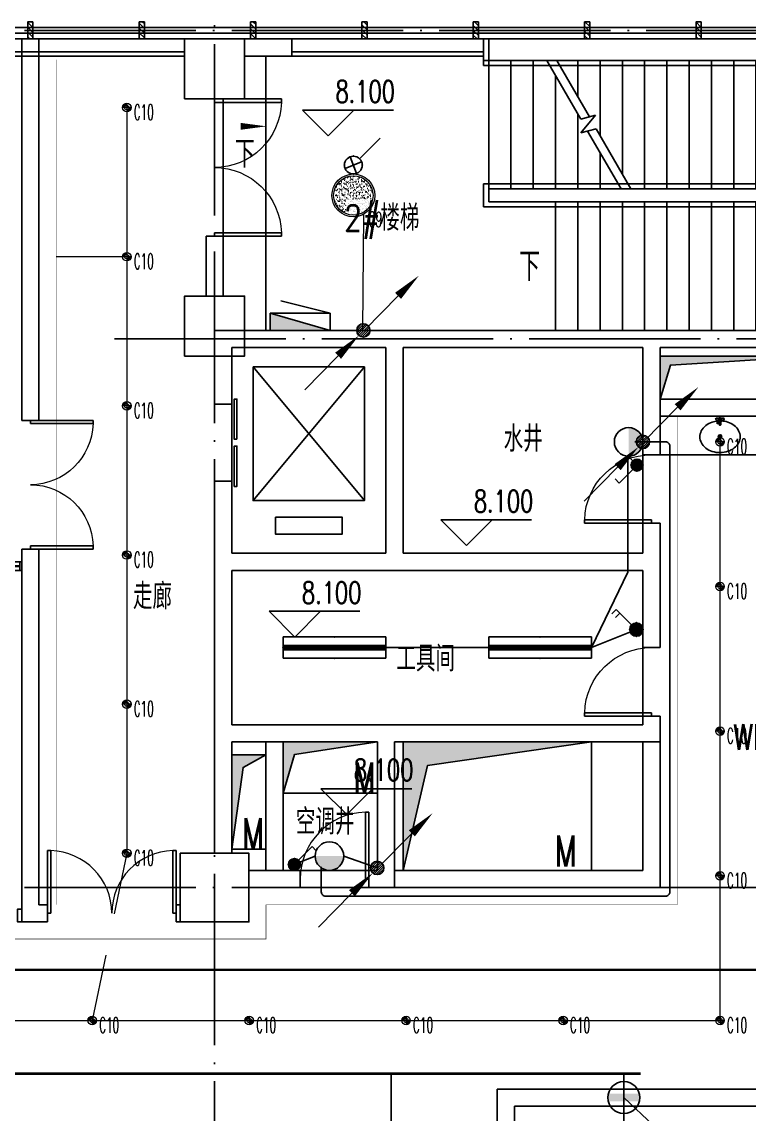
# Model space of a CAD drawing. Extents: x -621157 to 1764546, y -106808 to 741893.
# Drawn here: x 254750 to 263240, y 127357 to 140100 of the extents above; entities that cross this region are included whole.
import ezdxf
from ezdxf import colors
from ezdxf.entities.mleader import LeaderData, LeaderLine
from ezdxf.enums import TextEntityAlignment as Align
from ezdxf.math import Vec2, Vec3

# ---------------------------------------------------------------- set-up
doc = ezdxf.new("R2010")
doc.units = 0
doc.header["$LTSCALE"] = 1000
doc.header["$MEASUREMENT"] = 0
doc.linetypes.add('XREF-A-101-平面图_t3$0$DOTE', pattern=[2.42, 2, -0.2, 0.02, -0.2])
for name, color, linetype in [('0-底图', 7, 'Continuous'), ('E-SIG_TEXT', 2, 'Continuous'), ('EQUIP-照明', 3, 'Continuous'), ('T-EQUP-JT', 7, 'Continuous'), ('TEL_TEXT', 7, 'Continuous'), ('WIRE-动力', 130, 'Continuous'), ('WIRE-照明', 4, 'Continuous'), ('XREF-A-101-平面图_t3$0$A-COLUMN', 8, 'Continuous'), ('XREF-A-101-平面图_t3$0$A-CURTWALL', 8, 'Continuous'), ('XREF-A-101-平面图_t3$0$A-DIM_ELEV', 8, 'Continuous'), ('XREF-A-101-平面图_t3$0$A-DOTE', 8, 'Continuous'), ('XREF-A-101-平面图_t3$0$A-GROUND', 8, 'Continuous'), ('XREF-A-101-平面图_t3$0$A-LEAD-AROW', 8, 'Continuous'), ('XREF-A-101-平面图_t3$0$A-PUB_HATCH', 8, 'Continuous'), ('XREF-A-101-平面图_t3$0$A-RAIL', 8, 'Continuous'), ('XREF-A-101-平面图_t3$0$A-ROOM-CH', 8, 'Continuous'), ('XREF-A-101-平面图_t3$0$A-STAIR', 8, 'Continuous'), ('XREF-A-101-平面图_t3$0$A-WALL', 8, 'Continuous'), ('XREF-A-101-平面图_t3$0$A-WALL-FILL', 8, 'Continuous'), ('XREF-A-101-平面图_t3$0$A-WINDOW', 8, 'Continuous'), ('XREF-A-101-平面图_t3$0$DIM_SYMB', 8, 'Continuous'), ('XREF-A-101-平面图_t3$0$EQUIP_消火栓', 8, 'Continuous'), ('XREF-A-101-平面图_t3$0$HANDRAIL', 8, 'Continuous'), ('XREF-A-101-平面图_t3$0$I-WALL-GYPSUM', 8, 'Continuous'), ('XREF-A-101-平面图_t3$0$I-玻璃隔断', 8, 'Continuous'), ('XREF-A-101-平面图_t3$0$LVTRY', 8, 'Continuous'), ('XREF-A-101-平面图_t3$0$M-HOLE', 8, 'Continuous'), ('XREF-A-101-平面图_t3$0$PARTITION-INF', 8, 'Continuous'), ('XREF-A-101-平面图_t3$0$PUB_TEXT', 8, 'Continuous'), ('XREF-A-101-平面图_t3$0$STAIR', 8, 'Continuous'), ('XREF-A-101-平面图_t3$0$WALL', 8, 'Continuous'), ('云线4.22', 1, 'Continuous'), ('照明回路线', 1, 'Continuous'), ('设备-照明', 3, 'Continuous')]:
    doc.layers.add(name, color=color, linetype=linetype)
doc.layers.add('00-照明回路线', color=6, linetype='Continuous', lineweight=0)
doc.layers.add('LIGHT-INF', color=6, linetype='Continuous', lineweight=0)
doc.styles.add('_TEL_DIM', font='SIMPLEX', dxfattribs={"width": 0.8, "height": 3.5, "bigfont": 'HZTXT'})
doc.styles.add('E-FST', font='txt.shx', dxfattribs={"width": 0.75, "height": 250, "bigfont": '@@gbcbig.shx'})
doc.styles.add('INF DIM', font='SIMPLEX.SHX', dxfattribs={"width": 0.7, "bigfont": 'hztxt.shx'})
doc.styles.get("Standard").update_dxf_attribs({"font": 'romans.shx', "bigfont": 'HZDXC.SHX'})
doc.styles.add('XREF-A-101-平面图_t3$0$-HZDXCROMANS', font='ROMANS.shx', dxfattribs={"bigfont": 'HZDXC.shx'})
doc.styles.add('XREF-A-101-平面图_t3$0$_TCH_DIM', font='SIMPLEX', dxfattribs={"bigfont": 'GBCBIG'})
doc.styles.add('XREF-A-101-平面图_t3$0$A-STANDARD', font='SIMPLEX', dxfattribs={"bigfont": 'GBCBIG'})
doc.styles.add('XREF-A-101-平面图_t3$0$hzdxcROMANS', font='ROMANS', dxfattribs={"width": 0.8, "bigfont": 'HZDXC'})
doc.linetypes.add('LED', pattern='A,6,-3.5,["LED",Standard,S=2.54,R=0,X=-2.54,Y=-1.27],-4.8', length=14.3)

# ---------------------------------------------------------------- blocks, each defined once
blk = doc.blocks.new('XREF-A-101-平面图_t3$0$轴网(2)')
at = {"layer": 'XREF-A-101-平面图_t3$0$A-DOTE', "linetype": 'XREF-A-101-平面图_t3$0$DOTE'}
for p, q in [((57000, -3300), (57000, 43300)), ((-3300, 40000), (69800, 40000)), ((55830.8, 36400), (69800, 36400)), ((-3300, 30000), (69800, 30000))]:
    blk.add_line(p, q, dxfattribs=at)
blk = doc.blocks.new('XREF-A-101-平面图_t3$0$柱网2F')
at = {"layer": 'XREF-A-101-平面图_t3$0$A-COLUMN'}
for points in [[(56650, -800), (57350, -800), (57350, -100), (56650, -100)], [(56650, -3800), (57350, -3800), (57350, -3100), (56650, -3100)], [(56600, -10400), (57400, -10400), (57400, -9600), (56600, -9600)]]:
    blk.add_lwpolyline(points, close=True, dxfattribs=at)
blk = doc.blocks.new('XREF-A-101-平面图_t3$0$G$C869EB286')
at = {"layer": 'XREF-A-101-平面图_t3$0$A-WINDOW'}
h = blk.add_hatch(dxfattribs=at)
h.set_pattern_fill('ANSI31', color=256, scale=25)
h.set_pattern_definition([(45, (-143.957, -89940), (-28.0633, 28.0633), [])])
h.paths.add_polyline_path([(0, 60), (200, 60), (200, 0), (0, 0)])
blk.add_lwpolyline([(0, 60), (200, 60), (200, 0), (0, 0)], close=True, dxfattribs=at)
blk = doc.blocks.new('XREF-A-101-平面图_t3$0$G$C93B45DA9')
at = {"layer": 'XREF-A-101-平面图_t3$0$DIM_SYMB'}
for points in [[(-6430, -1100, 0, 0, 0), (-5560, -1100, 80, 0, 0), (-5260, -1100, 0, 0, 0)], [(-5650, -2750, 0, 0, 0), (-1250, -2750, 0, 0, 0), (-1250, -1100, 0, 0, 0), (-4700, -1100, 80, 0, 0), (-5000, -1100, 0, 0, 0)]]:
    blk.add_lwpolyline(points, format="xyseb", dxfattribs=at)
at = {"layer": 'XREF-A-101-平面图_t3$0$HANDRAIL'}
for p, q in [((-2340, -350), (-6360, -350)), ((-6360, -410), (-6360, -350)), ((-2340, -410), (-2340, -350)), ((-2340, -410), (-6360, -410))]:
    blk.add_line(p, q, dxfattribs=at)
for points in [[(-6360, -100), (-6300, -100), (-6300, -350), (-6360, -350)], [(-2400, -100), (-2340, -100), (-2340, -350), (-2400, -350)]]:
    blk.add_lwpolyline(points, close=True, dxfattribs=at)
at = {"layer": 'XREF-A-101-平面图_t3$0$STAIR'}
for p, q in [((-6300, -350), (-5621, -350)), ((-6300, -350), (-6300, -1850)), ((-6040, -350), (-6040, -1850)), ((-5780, -350), (-5780, -1850)), ((-5621, -350), (-5225, -1036)), ((-5505, -350), (-2400, -350)), ((-5505, -350), (-5125, -1009)), ((-5260, -350), (-5260, -775)), ((-5000, -350), (-5000, -1225)), ((-4740, -350), (-4740, -1675)), ((-4480, -350), (-4480, -1850)), ((-4220, -350), (-4220, -1850)), ((-3960, -350), (-3960, -1850)), ((-3700, -350), (-3700, -1850)), ((-3440, -350), (-3440, -1850)), ((-3180, -350), (-3180, -1850)), ((-2920, -350), (-2920, -1850)), ((-2660, -350), (-2660, -1850)), ((-2400, -350), (-2400, -1850)), ((-5520, -525), (-5520, -1850)), ((-5260, -975), (-5260, -1850)), ((-5225, -1036), (-5053, -989)), ((-5053, -989), (-5225, -1195)), ((-5225, -1195), (-5045, -1147)), ((-5145, -1174), (-4755, -1850)), ((-5045, -1147), (-4639, -1850)), ((-5000, -1425), (-5000, -1850)), ((-6360, -2060), (-6360, -1790)), ((-6360, -1790), (-2340, -1790)), ((-6300, -1850), (-6300, -2000)), ((-6300, -1850), (-4755, -1850)), ((-6300, -2000), (-6300, -1850)), ((-6300, -1850), (-2400, -1850)), ((-4639, -1850), (-2400, -1850)), ((-2400, -1850), (-2400, -2000)), ((-2340, -1790), (-2340, -2060)), ((-2400, -2000), (-6300, -2000)), ((-2400, -2000), (-5520, -2000)), ((-5520, -3500), (-5520, -2000)), ((-5260, -3500), (-5260, -2000)), ((-5000, -3500), (-5000, -2000)), ((-4740, -3500), (-4740, -2000)), ((-4480, -3500), (-4480, -2000)), ((-4220, -3500), (-4220, -2000)), ((-3960, -3500), (-3960, -2000)), ((-3700, -3500), (-3700, -2000)), ((-3440, -3500), (-3440, -2000)), ((-3180, -3500), (-3180, -2000)), ((-2920, -3500), (-2920, -2000)), ((-2660, -3500), (-2660, -2000)), ((-2400, -3500), (-2400, -2000)), ((-2340, -2060), (-6360, -2060)), ((-2400, -3500), (-5520, -3500))]:
    blk.add_line(p, q, dxfattribs=at)
blk.add_lwpolyline([(-6300, -350), (-6300, -100)], dxfattribs=at)
at = {"layer": 'XREF-A-101-平面图_t3$0$WALL'}
for p in [(-2600, -100), (-2400, -100)]:
    blk.add_line(p, (-2400, -100), dxfattribs=at)
at = {"layer": 'XREF-A-101-平面图_t3$0$PUB_TEXT', "style": 'XREF-A-101-平面图_t3$0$_TCH_DIM'}
blk.add_text('下', height=338, dxfattribs=at).set_placement((-5945, -2925))
blk = doc.blocks.new('XREF-A-101-平面图_t3$0$ROOM')
at = {"layer": 'XREF-A-101-平面图_t3$0$A-ROOM-CH', "style": 'XREF-A-101-平面图_t3$0$-HZDXCROMANS', "width": 0.6}
for tag, p in [('中文房间名称', (0, -1000)), ('英文房间名称', (0, -1500))]:
    blk.add_attdef(tag, text='', height=300, dxfattribs=at).set_placement(p, align=Align.CENTER)
blk = doc.blocks.new('XREF-A-101-平面图_t3$0$$TWTSYS$00000508')
for p, q in [((-0.5, 0.5), (0.324, 1.224)), ((-0.5, 0.5), (-0.5, -0.5)), ((-0.5, -0.5), (0.5, 0.5)), ((0.5, 0.5), (-0.5, 0.5)), ((0.5, -0.5), (0.5, 0.5)), ((-0.5, -0.5), (0.5, -0.5))]:
    blk.add_line(p, q)
blk.add_solid([(0.5, -0.5), (0.5, 0.5), (-0.5, -0.5)])
blk = doc.blocks.new('XREF-A-101-平面图_t3$0$G$C156FCA62')
at = {"layer": 'XREF-A-101-平面图_t3$0$EQUIP_消火栓', "xscale": -700, "yscale": 200, "zscale": 700}
blk.add_blockref('XREF-A-101-平面图_t3$0$$TWTSYS$00000508', (58000, 136600), dxfattribs=at)
blk = doc.blocks.new('*U25322')
at = {"layer": 'XREF-A-101-平面图_t3$0$PARTITION-INF', "color": 8}
for p, q in [((-21901, 43130), (-17032, 43130)), ((-17032, 43030), (-21901, 43030))]:
    blk.add_line(p, q, dxfattribs=at)
at = {"layer": 'XREF-A-101-平面图_t3$0$PARTITION-INF', "color": 5}
for p, q in [((-17032, 43085), (-21901, 43085)), ((-17032, 43075), (-21901, 43075))]:
    blk.add_line(p, q, dxfattribs=at)
for points in [[(-21926, 43130), (-21901, 43130), (-21901, 43030), (-21926, 43030)], [(-17032, 43130), (-17007, 43130), (-17007, 43030), (-17032, 43030)]]:
    blk.add_lwpolyline(points, close=True, dxfattribs=at)
blk = doc.blocks.new('XREF-A-101-平面图_t3$0$$lvtry$00000194')
at = {"color": 0}
for p, q in [((-17, -27), (-17, -17)), ((17, -27), (17, -17))]:
    blk.add_line(p, q, dxfattribs=at)
blk.add_lwpolyline([(14, -39, -0.067374), (92, -53, -0.088152), (166, -93, -0.105269), (218, -155, -0.121685), (235, -224, -0.121685), (218, -292, -0.105269), (166, -355, -0.088152), (92, -394, -0.078966), (0, -409, -0.078966), (-92, -394, -0.088152), (-166, -355, -0.105269), (-218, -292, -0.121685), (-235, -224, -0.121685), (-218, -155, -0.105269), (-166, -93, -0.088152), (-92, -53, -0.059935), (-23, -40, -0.059935)], format="xyb", dxfattribs=at)
for centre, radius in [((0, -27), 16.7), ((0, -221), 20), ((0, -221), 15)]:
    blk.add_circle(centre, radius, dxfattribs=at)
for centre, radius, start, end in [((0, -17), 16.7, 0, 180), ((-40, -17), 10.1, 106.6096, 258.1648), ((-64, 250), 259, 274.7069, 282.3732), ((-75, -197), 173, 71.36, 79.1873), ((-29, -63), 6.77, 155.344, 308.3224), ((-171, 35), 166, 324.8411, 338.1337), ((-171, 35), 170, 324.8411, 331.3523), ((-29, -63), 3.37, 155.344, 308.3224), ((100, -178), 170, 132.3141, 138.8253), ((100, -178), 166, 125.5327, 138.8253), ((-12, -42), 10.6, 201.8924, 261.774), ((-381, -99), 372, 2.3982, 6.7627), ((0, -80), 9.9, 201.7837, 338.2163), ((64, 250), 259, 257.6268, 265.2931), ((381, -99), 372, 170.1008, 177.6018), ((75, -197), 173, 100.8127, 110.4191), ((40, -17), 10.1, 281.8352, 73.3904)]:
    blk.add_arc(centre, radius, start, end, dxfattribs=at)
for p in [(0, -27), (0, -221)]:
    blk.add_point(p, dxfattribs=at)
blk = doc.blocks.new('XREF-A-101-平面图_t3$0$G$CCB870F7D')
at = {"layer": 'XREF-A-101-平面图_t3$0$I-玻璃隔断'}
blk.add_lwpolyline([(54650, -10300), (54650, -10150), (54600, -10150), (54600, -10300)], close=True, dxfattribs=at)
at = {"layer": 'XREF-A-101-平面图_t3$0$LVTRY'}
blk.add_lwpolyline([(62100, -4400), (63500, -4400), (63500, -4850), (62100, -4850)], close=True, dxfattribs=at)
at = {"layer": 'XREF-A-101-平面图_t3$0$LVTRY', "rotation": 0.3060095053980139}
blk.add_blockref('XREF-A-101-平面图_t3$0$$lvtry$00000194', (62799, -4417), dxfattribs=at)
at = {"layer": 'XREF-A-101-平面图_t3$0$PARTITION-INF'}
blk.add_blockref('*U25322', (71657, -49231, -1), dxfattribs=at)
blk = doc.blocks.new('XREF-A-101-平面图_t3$0$G$C646F86AA')
at = {"layer": 'XREF-A-101-平面图_t3$0$EQUIP_消火栓', "xscale": -700, "yscale": 200, "zscale": 700}
blk.add_blockref('XREF-A-101-平面图_t3$0$$TWTSYS$00000508', (58000, 136600), dxfattribs=at)
blk = doc.blocks.new('XREF-A-101-平面图_t3$0$DOOR2DLIB$SYSLIB$00000107')
at = {"color": 0}
for p, q in [((0.45, 0.975), (0.5, 0.975)), ((0.45, 0), (0.45, 0.975)), ((0.5, 0), (0.5, 0.975)), ((0.5, 0), (0.45, 0))]:
    blk.add_line(p, q, dxfattribs=at)
at = {"color": 0, "lineweight": 13}
blk.add_arc((0.475, 0), 0.975, 91.4693, 180, dxfattribs=at)
blk = doc.blocks.new('*U25222')
at = {"color": 0}
blk.add_line((-450, 100), (450, 100), dxfattribs=at)
for points in [[(-40, 160), (-510, 160), (-510, 130), (-40, 130)], [(510, 130), (40, 130), (40, 160), (510, 160)]]:
    blk.add_lwpolyline(points, close=True, dxfattribs=at)
blk = doc.blocks.new('*U25221')
at = {"color": 0, "xscale": 0.001111111111111111, "yscale": 0.001111111111111111, "zscale": 0.001111111111111111}
blk.add_blockref('*U25222', (0, 0), dxfattribs=at)
blk = doc.blocks.new('XREF-A-101-平面图_t3$0$DOOR2DLIB$SYSLIB$00000108')
at = {"color": 0}
for p, q in [((-0.5, 0), (-0.5, 0.4875)), ((-0.475, 0.4875), (-0.5, 0.4875)), ((-0.475, 0), (-0.475, 0.4875)), ((0.475, 0), (0.475, 0.4875)), ((0.475, 0.4875), (0.5, 0.4875)), ((0.5, 0), (0.5, 0.4875)), ((-0.5, 0), (-0.475, 0)), ((0.5, 0), (0.475, 0))]:
    blk.add_line(p, q, dxfattribs=at)
at = {"color": 0, "lineweight": 13}
for centre, start, end in [((-0.4875, 0), 0, 88.53072), ((0.4875, 0), 91.46928, 180)]:
    blk.add_arc(centre, 0.4875, start, end, dxfattribs=at)
blk = doc.blocks.new('XREF-A-101-平面图_t3')
at = {"layer": 'XREF-A-101-平面图_t3$0$A-CURTWALL'}
for p, q in [((263900, 140033), (248400, 140033)), ((263900, 139967), (248400, 139967)), ((263900, 139900), (248400, 139900))]:
    blk.add_line(p, q, dxfattribs=at)
at = {"layer": 'XREF-A-101-平面图_t3$0$A-DIM_ELEV'}
for p, q in [((258327, 138770), (258027, 139070)), ((258027, 139070), (259087, 139070)), ((258327, 138770), (258627, 139070))]:
    blk.add_line(p, q, dxfattribs=at)
at = {"layer": 'XREF-A-101-平面图_t3$0$A-LEAD-AROW'}
blk.add_lwpolyline([(257104, 138881, 0, 0, 0), (257604, 138881, 0, 80, 0), (257304, 138881, 0, 0, 0)], format="xyseb", dxfattribs=at)
at = {"layer": 'XREF-A-101-平面图_t3$0$A-RAIL'}
for points in [[(256650, 139700), (248350, 139700), (248350, 139900)], [(256650, 139750), (248400, 139750), (248400, 139900)], [(257900, 139750), (260140, 139750)], [(257900, 139700), (260140, 139700)]]:
    blk.add_lwpolyline(points, dxfattribs=at)
at = {"layer": 'XREF-A-101-平面图_t3$0$A-WALL-FILL', "color": 171}
for p, q in [((257350, 139900), (257900, 139900)), ((257350, 139900), (257350, 139700)), ((257900, 139900), (257900, 139700)), ((257350, 139700), (257900, 139700)), ((257100, 139200), (256900, 139200)), ((256900, 137600), (256900, 136900)), ((257100, 137600), (257100, 136900)), ((257100, 136900), (256900, 136900))]:
    blk.add_line(p, q, dxfattribs=at)
for points in [[(257100, 139200), (256900, 139200)], [(257100, 137600), (256900, 137600)]]:
    blk.add_lwpolyline(points, dxfattribs=at)
at = {"layer": 'XREF-A-101-平面图_t3$0$A-WINDOW'}
blk.add_line((257100, 139200), (257100, 137600), dxfattribs=at)
at = {"layer": 'XREF-A-101-平面图_t3$0$I-WALL-GYPSUM'}
blk.add_line((254750, 139900), (254950, 139900), dxfattribs=at)
blk.add_blockref('XREF-A-101-平面图_t3$0$G$CCB870F7D', (200100, 139900))
at = {"layer": 'XREF-A-101-平面图_t3$0$A-ROOM-CH'}
ref = blk.add_blockref('XREF-A-101-平面图_t3$0$ROOM', (258952, 138663), dxfattribs=at)
ref.add_attrib('中文房间名称', '2#楼梯', dxfattribs={"height": 300, "style": 'XREF-A-101-平面图_t3$0$-HZDXCROMANS', "width": 0.8}).set_placement((258952, 137663), align=Align.CENTER)
at = {"layer": 'XREF-A-101-平面图_t3$0$A-WINDOW', "rotation": 270}
for p in [(254820, 140100), (256120, 140100), (257420, 140100), (258720, 140100), (260020, 140100), (261320, 140100), (262620, 140100)]:
    blk.add_blockref('XREF-A-101-平面图_t3$0$G$C869EB286', p, dxfattribs=at)
at = {"layer": 'XREF-A-101-平面图_t3$0$A-WINDOW', "xscale": -1600, "yscale": 1600, "zscale": -1600, "rotation": 270.0000000000008}
blk.add_blockref('XREF-A-101-平面图_t3$0$DOOR2DLIB$SYSLIB$00000108', (257000, 138400), dxfattribs=at)
at = {"layer": 'XREF-A-101-平面图_t3$0$A-DIM_ELEV', "color": 7, "style": 'XREF-A-101-平面图_t3$0$A-STANDARD', "width": 0.705882}
blk.add_text('8.100', height=255, dxfattribs=at).set_placement((258411, 139160))
at = {"layer": 'XREF-A-101-平面图_t3$0$A-LEAD-AROW', "color": 7, "style": 'XREF-A-101-平面图_t3$0$A-STANDARD'}
blk.add_text('下', height=320, dxfattribs=at).set_placement((257238, 138398))
at = {"layer": 'XREF-A-101-平面图_t3$0$A-PUB_HATCH'}
h = blk.add_hatch(color=256, dxfattribs=at)
h.dxf.hatch_style = 1
h.paths.add_polyline_path([(264000, 136200), (262200, 136200), (262200, 135700), (262322, 136096)])
h = blk.add_hatch(color=256, dxfattribs=at)
h.dxf.hatch_style = 1
h.paths.add_polyline_path([(258900, 131700), (257800, 131700), (257800, 131100), (257932, 131552)])
h = blk.add_hatch(color=256, dxfattribs=at)
h.dxf.hatch_style = 1
h.paths.add_polyline_path([(261400, 131700), (259200, 131700), (259200, 130200), (259484, 131424)])
h = blk.add_hatch(color=256, dxfattribs=at)
h.dxf.hatch_style = 1
h.paths.add_polyline_path([(257600, 131550), (257200, 131550), (257200, 130450), (257332, 131402)])
at = {"layer": 'XREF-A-101-平面图_t3$0$A-DIM_ELEV'}
for p, q in [((259942, 133990), (259642, 134290)), ((259642, 134290), (260701, 134290)), ((259942, 133990), (260242, 134290)), ((257936, 132923), (257636, 133223)), ((257636, 133223), (258695, 133223)), ((257936, 132923), (258236, 133223)), ((258542, 130854), (258242, 131154)), ((258242, 131154), (259302, 131154)), ((258542, 130854), (258842, 131154))]:
    blk.add_line(p, q, dxfattribs=at)
at = {"layer": 'XREF-A-101-平面图_t3$0$A-GROUND'}
blk.add_lwpolyline([(257600, 139700), (257600, 136500)], dxfattribs=at)
at = {"layer": 'XREF-A-101-平面图_t3$0$A-STAIR'}
for p, q in [((257450, 136075), (258750, 134515)), ((257450, 134515), (258750, 136075))]:
    blk.add_line(p, q, dxfattribs=at)
for points in [[(257450, 136075), (257450, 134515), (258750, 134515), (258750, 136075)], [(257710, 134320), (257710, 134125), (258490, 134125), (258490, 134320)]]:
    blk.add_lwpolyline(points, close=True, dxfattribs=at)
at = {"layer": 'XREF-A-101-平面图_t3$0$A-WALL'}
for p, q in [((262200, 135700), (263700, 135700)), ((262200, 135700), (262200, 135500)), ((262200, 135500), (263600, 135500)), ((257600, 131700), (257600, 130200)), ((257800, 131700), (257600, 131700)), ((257800, 131700), (257800, 130200)), ((262000, 131700), (262000, 130200)), ((262200, 131700), (262000, 131700)), ((262200, 131700), (262200, 130000)), ((257800, 130200), (257600, 130200)), ((259100, 130200), (262000, 130200)), ((259100, 130200), (259100, 130000)), ((259100, 130000), (262200, 130000)), ((260300, 127200), (260300, 127650)), ((260300, 127650), (266600, 127650)), ((260500, 127200), (260500, 127450)), ((260500, 127450), (266600, 127450))]:
    blk.add_line(p, q, dxfattribs=at)
at = {"layer": 'XREF-A-101-平面图_t3$0$A-WALL-FILL', "color": 171}
for p, q in [((257000, 136500), (257000, 135640)), ((257000, 136500), (259100, 136500)), ((259100, 136500), (262100, 136500)), ((262100, 136500), (265700, 136500)), ((257200, 136300), (257200, 135640)), ((257200, 136300), (259000, 136300)), ((259000, 136300), (259000, 133900)), ((259200, 136300), (259200, 133900)), ((259200, 136300), (262000, 136300)), ((262000, 136300), (262000, 135050)), ((262200, 136300), (265700, 136300)), ((262200, 136300), (262200, 135050)), ((257000, 134740), (257000, 133800)), ((257200, 134740), (257200, 133900)), ((262000, 134250), (262000, 133900)), ((262200, 134250), (262200, 133800)), ((257200, 133900), (259000, 133900)), ((259200, 133900), (262000, 133900)), ((257000, 133800), (257000, 131800)), ((257200, 133700), (259100, 133700)), ((257200, 133700), (257200, 131900)), ((259100, 133700), (262000, 133700)), ((262000, 133700), (262000, 132800)), ((262200, 133800), (262200, 132800)), ((257200, 131900), (259000, 131900)), ((259000, 131900), (262000, 131900)), ((262000, 132000), (262000, 131900)), ((262200, 132000), (262200, 131700)), ((257000, 131800), (257000, 130400)), ((257200, 131700), (258900, 131700)), ((257200, 131700), (257200, 130400)), ((258900, 131700), (258900, 130200)), ((259100, 131700), (259100, 130000)), ((259100, 131700), (262200, 131700)), ((257200, 130400), (257000, 130400)), ((257400, 130200), (258000, 130200)), ((257400, 130200), (257400, 130000)), ((258800, 130200), (258900, 130200)), ((257400, 130000), (258000, 130000)), ((258800, 130000), (259100, 130000))]:
    blk.add_line(p, q, dxfattribs=at)
for points in [[(257200, 135640), (257000, 135640)], [(262200, 135050), (262000, 135050)], [(257200, 134740), (257000, 134740)], [(262200, 134250), (262000, 134250)], [(262200, 132800), (262000, 132800)], [(262200, 132000), (262000, 132000)], [(258000, 130200), (258000, 130000)], [(258800, 130200), (258800, 130000)]]:
    blk.add_lwpolyline(points, dxfattribs=at)
at = {"layer": 'XREF-A-101-平面图_t3$0$A-WINDOW'}
for p, q in [((262000, 135050), (262000, 134250)), ((262000, 132800), (262000, 132000)), ((258000, 130200), (258800, 130200))]:
    blk.add_line(p, q, dxfattribs=at)
at = {"layer": 'XREF-A-101-平面图_t3$0$I-WALL-GYPSUM'}
for p, q in [((254750, 135450), (254750, 139900)), ((254950, 135450), (254950, 139900)), ((254750, 129800), (254750, 133950)), ((254950, 129800), (254950, 133950)), ((254750, 129800), (254750, 129600)), ((254950, 129800), (255050, 129800)), ((256550, 129800), (256600, 129800)), ((256600, 129800), (256600, 129600)), ((254750, 129600), (254850, 129600)), ((254850, 129600), (255050, 129600)), ((256550, 129600), (256600, 129600))]:
    blk.add_line(p, q, dxfattribs=at)
for points in [[(254750, 135450), (254950, 135450)], [(254750, 133950), (254950, 133950)], [(255050, 129800), (255050, 129600)], [(256550, 129800), (256550, 129600)]]:
    blk.add_lwpolyline(points, dxfattribs=at)
at = {"layer": 'XREF-A-101-平面图_t3$0$M-HOLE'}
for points in [[(262200, 135700), (264000, 135700), (264000, 136200), (262200, 136200)], [(257800, 131100), (258900, 131100), (258900, 131700), (257800, 131700)], [(259200, 130200), (261400, 130200), (261400, 131700), (259200, 131700)], [(257200, 130450), (257600, 130450), (257600, 131550), (257200, 131550)]]:
    blk.add_lwpolyline(points, close=True, dxfattribs=at)
for points in [[(264000, 136200), (262200, 136200), (262200, 135700), (262322, 136096), (264000, 136200)], [(258900, 131700), (257800, 131700), (257800, 131100), (257932, 131552), (258900, 131700)], [(261400, 131700), (259200, 131700), (259200, 130200), (259484, 131424), (261400, 131700)], [(257600, 131550), (257200, 131550), (257200, 130450), (257332, 131402), (257600, 131550)]]:
    blk.add_lwpolyline(points, dxfattribs=at)
for name, p in [('XREF-A-101-平面图_t3$0$G$C156FCA62', (200000, 0)), ('XREF-A-101-平面图_t3$0$G$C646F86AA', (200000, 0)), ('XREF-A-101-平面图_t3$0$G$C646F86AA', (200000, 0)), ('XREF-A-101-平面图_t3$0$G$C93B45DA9', (266500, 140000))]:
    blk.add_blockref(name, p)
at = {"layer": 'XREF-A-101-平面图_t3$0$A-COLUMN'}
blk.add_blockref('XREF-A-101-平面图_t3$0$柱网2F', (200000, 140000), dxfattribs=at)
at = {"layer": 'XREF-A-101-平面图_t3$0$A-DOTE'}
blk.add_blockref('XREF-A-101-平面图_t3$0$轴网(2)', (200000, 100000), dxfattribs=at)
at = {"layer": 'XREF-A-101-平面图_t3$0$A-ROOM-CH'}
ref = blk.add_blockref('XREF-A-101-平面图_t3$0$ROOM', (260603, 136085), dxfattribs=at)
ref.add_attrib('中文房间名称', '水井', dxfattribs={"height": 300, "style": 'XREF-A-101-平面图_t3$0$-HZDXCROMANS', "width": 0.8}).set_placement((260603, 135085), align=Align.CENTER)
ref = blk.add_blockref('XREF-A-101-平面图_t3$0$ROOM', (256275, 134248), dxfattribs=at)
ref.add_attrib('中文房间名称', '走廊', dxfattribs={"height": 300, "style": 'XREF-A-101-平面图_t3$0$-HZDXCROMANS', "width": 0.8}).set_placement((256275, 133248), align=Align.CENTER)
ref = blk.add_blockref('XREF-A-101-平面图_t3$0$ROOM', (259464, 133521), dxfattribs=at)
ref.add_attrib('中文房间名称', '工具间', dxfattribs={"height": 300, "style": 'XREF-A-101-平面图_t3$0$-HZDXCROMANS', "width": 0.8}).set_placement((259464, 132521), align=Align.CENTER)
ref = blk.add_blockref('XREF-A-101-平面图_t3$0$ROOM', (258291, 131619), dxfattribs=at)
ref.add_attrib('中文房间名称', '空调井', dxfattribs={"height": 300, "style": 'XREF-A-101-平面图_t3$0$-HZDXCROMANS', "width": 0.8}).set_placement((258291, 130619), align=Align.CENTER)
at = {"layer": 'XREF-A-101-平面图_t3$0$A-WINDOW'}
for name, p, xscale, yscale, zscale, rotation in [('*U25221', (257100, 135190), 900, 900, 900, 270.0000000000008), ('XREF-A-101-平面图_t3$0$DOOR2DLIB$SYSLIB$00000108', (254850, 134700), 1500, -1500, 1500, 90), ('XREF-A-101-平面图_t3$0$DOOR2DLIB$SYSLIB$00000107', (262100, 134650), 800, -800, 800, 270.0000000000008), ('XREF-A-101-平面图_t3$0$DOOR2DLIB$SYSLIB$00000107', (262100, 132400), 800, -800, 800, 270.0000000000008)]:
    blk.add_blockref(name, p, dxfattribs=dict(at, xscale=xscale, yscale=yscale, zscale=zscale, rotation=rotation))
for name, p, xscale, yscale, zscale in [('XREF-A-101-平面图_t3$0$DOOR2DLIB$SYSLIB$00000107', (258400, 130100), 800, 800, 800), ('XREF-A-101-平面图_t3$0$DOOR2DLIB$SYSLIB$00000108', (255800, 129700), 1500, 1500, 1500)]:
    blk.add_blockref(name, p, dxfattribs=dict(at, xscale=xscale, yscale=yscale, zscale=zscale))
at = {"layer": 'XREF-A-101-平面图_t3$0$A-DIM_ELEV', "color": 7, "style": 'XREF-A-101-平面图_t3$0$A-STANDARD', "width": 0.705882}
for p in [(260026, 134380), (258020, 133313), (258626, 131244)]:
    blk.add_text('8.100', height=255, dxfattribs=at).set_placement(p)
at = {"layer": 'XREF-A-101-平面图_t3$0$M-HOLE', "style": 'XREF-A-101-平面图_t3$0$hzdxcROMANS', "width": 0.7}
for p in [(258621, 131100), (257321, 130450), (260971, 130246)]:
    blk.add_text('M', height=360, dxfattribs=at).set_placement(p)
blk = doc.blocks.new('$equip$00001151')
blk.add_circle((0, 0.5), 0.5)
for points in [[(0.433, 0.25), (-0.433, 0.25), (0.5, 0.5), (-0.5, 0.5)], [(0.25, 0.067), (-0.25, 0.067), (0.433, 0.25), (-0.433, 0.25)], [(0, 0), (0, 0), (0.25, 0.067), (-0.25, 0.067)]]:
    blk.add_solid(points)
at = {"flags": 9}
blk.add_attdef('A', (0, 0), '', height=0.00002, dxfattribs=at)
blk = doc.blocks.new('$equip_U$00000103(3T96GD2-PC)')
for p, q in [((-1.2, 0.25), (1.2, 0.25)), ((-1.2, 0.25), (-1.2, -0.25)), ((1.2, 0.25), (1.2, -0.25)), ((-1.2, -0.25), (1.2, -0.25))]:
    blk.add_line(p, q)
at = {"const_width": 0.14}
blk.add_lwpolyline([(-1.2, 0), (1.2, 0)], dxfattribs=at)
for p in [(-1.2, 0), (0, 0.25), (1.2, 0), (0, -0.25)]:
    blk.add_point(p)
at = {"color": 7, "style": '_TEL_DIM', "flags": 1}
for tag in ['A', 'REMARK']:
    blk.add_attdef(tag, text='', height=0.00002, dxfattribs=at).set_placement((0, 0), align=Align.MIDDLE_CENTER)
blk = doc.blocks.new('$equip_U$00000113(3T96GD2-PC)')
blk.add_blockref('$equip_U$00000103(3T96GD2-PC)', (0, 0))
at = {"color": 7, "style": '_TEL_DIM', "flags": 1}
for tag in ['A', 'REMARK']:
    blk.add_attdef(tag, text='', height=0.00002, dxfattribs=at).set_placement((0, 0), align=Align.MIDDLE_CENTER)
blk = doc.blocks.new('$equip_U$00000128(7WHLKQ2-PC)')
blk.add_blockref('$equip_U$00000113(3T96GD2-PC)', (0, 0))
at = {"color": 7, "style": '_TEL_DIM', "flags": 1}
blk.add_attdef('A', text='', height=0.00002, dxfattribs=at).set_placement((0, 0), align=Align.MIDDLE_CENTER)
blk = doc.blocks.new('HC002557118160')
at = {"layer": 'EQUIP-照明', "color": 0}
for p, q in [((0.74, 1.78), (3.13, 4.17)), ((3.13, 4.17), (3.83, 3.46))]:
    blk.add_line(p, q, dxfattribs=at)
blk.add_circle((0, 1.04), 1.04, dxfattribs=at)
for p in [(0, 2.08), (-1.04, 1.04), (0, 0), (1.04, 1.04)]:
    blk.add_point(p, dxfattribs=at)
for points in [[(-0.52, 1.94), (0.52, 1.94), (-0.9, 1.56), (0.9, 1.56)], [(0, 2.08), (0, 2.08), (-0.52, 1.94), (0.52, 1.94)], [(-0.9, 1.56), (0.9, 1.56), (-1.04, 1.04), (1.04, 1.04)], [(-0.9, 0.52), (0.9, 0.52), (-1.04, 1.04), (1.04, 1.04)], [(-0.52, 0.14), (0.52, 0.14), (-0.9, 0.52), (0.9, 0.52)], [(0, 0), (0, 0), (-0.52, 0.14), (0.52, 0.14)]]:
    blk.add_solid(points, dxfattribs=at)
at = {"layer": 'TEL_TEXT', "color": 0, "style": '_TEL_DIM', "flags": 1}
blk.add_attdef('A', text='', height=0.0001, dxfattribs=at).set_placement((0, 0), align=Align.MIDDLE_CENTER)
at = {"layer": '云线4.22', "color": 0, "style": '_TEL_DIM', "width": 0.7}
blk.add_attdef('PSFHATT', (3.85, 0), '', height=0.025, dxfattribs=at)
blk = doc.blocks.new('*X14702')
at = {"color": 0, "linetype": 'Continuous'}
for p, q in [((192.59, 446.72), (193.93, 448.06)), ((192.65, 447.21), (193.44, 448)), ((192.67, 446.38), (194.27, 447.98)), ((192.81, 446.1), (194.55, 447.84)), ((193.01, 445.87), (194.78, 447.64)), ((193.27, 445.7), (194.95, 447.39)), ((193.58, 445.59), (195.06, 447.07)), ((193.98, 445.57), (195.08, 446.67))]:
    blk.add_line(p, q, dxfattribs=at)
blk = doc.blocks.new('HC001445')
at = {"color": 4, "linetype": 'Continuous'}
for p, q in [((0.13, 0.06), (3.24, 3.23)), ((-5.47, -5.53), (-2.36, -2.36))]:
    blk.add_line(p, q, dxfattribs=at)
for points in [[(3.24, 3.23, 0.8, 0, 0), (5.19, 5.12, 0, 0, 0)], [(-2.36, -2.36, 0.8, 0, 0), (-0.41, -0.47, 0, 0, 0)]]:
    blk.add_lwpolyline(points, format="xyseb", dxfattribs=at)
blk.add_circle((0, 0), 0.625, dxfattribs=at)
at = {"color": 4, "linetype": 'Continuous', "xscale": 0.5, "yscale": 0.5, "zscale": 0.5}
blk.add_blockref('*X14702', (-96.92, -223.41), dxfattribs=at)
blk = doc.blocks.new('$equip$00001216')
for p, q in [((0.147, 0.356), (0.625, 0.833)), ((-0.194, 0.132), (0.194, 0.285)), ((-0.076, 0.402), (0.076, 0.014))]:
    blk.add_line(p, q)
blk.add_circle((0, 0.208), 0.208)
for p in [(0, 0.417), (-0.208, 0.208), (0, 0), (0.208, 0.208)]:
    blk.add_point(p)
at = {"flags": 9}
blk.add_attdef('A', (0, 0), '', height=0.00002, dxfattribs=at)
blk = doc.blocks.new('$equip$00001963')
for p, q in [((0.147, 0.356), (0.625, 0.833)), ((0.512, 0.72), (0.653, 0.579)), ((0.625, 0.833), (0.766, 0.692))]:
    blk.add_line(p, q)
blk.add_circle((0, 0.208), 0.208)
for p in [(0, 0.417), (-0.208, 0.208), (0, 0), (0.208, 0.208)]:
    blk.add_point(p)
for points in [[(-0.104, 0.389), (0.104, 0.389), (-0.18, 0.313), (0.18, 0.313)], [(0, 0.417), (0, 0.417), (-0.104, 0.389), (0.104, 0.389)], [(-0.18, 0.313), (0.18, 0.313), (-0.208, 0.208), (0.208, 0.208)], [(-0.18, 0.104), (0.18, 0.104), (-0.208, 0.208), (0.208, 0.208)], [(-0.104, 0.028), (0.104, 0.028), (-0.18, 0.104), (0.18, 0.104)], [(0, 0), (0, 0), (-0.104, 0.028), (0.104, 0.028)]]:
    blk.add_solid(points)
at = {"layer": 'TEL_TEXT', "style": '_TEL_DIM', "flags": 1}
blk.add_attdef('A', text='', height=0.00002, dxfattribs=at).set_placement((0, 0), align=Align.MIDDLE_CENTER)
blk = doc.blocks.new('A$C6C935D90')
at = {"layer": 'WIRE-动力'}
blk.add_hatch(color=2, dxfattribs=at).paths.add_polyline_path([(-44, 181), (44, 181), (44, -181), (-44, -181)])
at = {"layer": 'WIRE-动力', "color": 2}
blk.add_circle((0, 0), 186, dxfattribs=at)
blk = doc.blocks.new('_Oblique')
at = {"color": 0, "linetype": 'ByBlock', "lineweight": -2}
blk.add_line((-0.5, -0.5), (0.5, 0.5), dxfattribs=at)
blk = doc.blocks.new('*U24682')
h = blk.add_hatch(color=8)
h.dxf.hatch_style = 1
h.paths.add_polyline_path([(-50, 0), (-24, 0, -0.414214), (0, 24), (0, 50, 0.414214)])
h.paths.add_polyline_path([(0, -24), (0, -50, 0.414214), (50, 0), (24, 0, -0.414214)])
at = {"color": 8}
for points in [[(50, 0), (-50, 0)], [(0, 50), (0, -50)]]:
    blk.add_lwpolyline(points, dxfattribs=at)
blk.add_circle((0, 0), 50)
blk.add_circle((0, 0), 24.5, dxfattribs=at)
at = {"style": 'INF DIM', "width": 0.5}
blk.add_text('C10', height=180, dxfattribs=at).set_placement((81, -144))
blk = doc.blocks.new('A$C8c40f85b')
h = blk.add_hatch()
h.set_pattern_fill('AR-SAND', color=251)
h.set_pattern_definition([(37.5, (-207815.466, -137699.18), (-1.600031, 48.941324), [0, -38.608, 0, -43.18, 0, -41.275]), (7.5, (-207815.466, -137699.18), (44.952328, 71.68251), [0, -20.828, 0, -34.798, 0, -13.335]), (327.5, (-207846.71, -137699.18), (79.099237, 0.1437185), [0, -12.7, 0, -45.72, 0, -59.69]), (317.5, (-207846.71, -137699.18), (76.355645, 22.292932), [0, -6.35, 0, -29.972, 0, -34.29])])
edge = h.paths.add_edge_path()
edge.add_arc((0, 0), 230, 0, 360)
blk.add_circle((0, 0), 250)
at = {"color": 251}
blk.add_circle((0, 0), 230, dxfattribs=at)
at = {"style": 'INF DIM', "width": 0.5}
blk.add_text('C9', height=180, dxfattribs=at).set_placement((177, -371))
blk = doc.blocks.new('G$CDFF05B24')
at = {"layer": 'LIGHT-INF', "color": 6, "linetype": 'LED', "ltscale": 0.05, "const_width": 5}
for points in [[(55150, -10200), (55150, -343)], [(5400, -10200), (8900, -10200), (8900, -10600), (57600, -10600), (57600, -10200), (62400, -10200), (62400, -4500)]]:
    blk.add_lwpolyline(points, dxfattribs=at)
at = {"layer": 'LIGHT-INF', "color": 6}
for name, p in [('*U24682', (55975, -900)), ('A$C8c40f85b', (58620, -1925)), ('*U24682', (55975, -2640)), ('*U24682', (55975, -4380)), ('*U24682', (62900, -4800)), ('*U24682', (55975, -6120)), ('*U24682', (62900, -6487)), ('*U24682', (55975, -7860)), ('*U24682', (62900, -8175)), ('*U24682', (55975, -9600)), ('*U24682', (62900, -9862)), ('*U24682', (55571, -11550)), ('*U24682', (57403, -11550)), ('*U24682', (59235, -11550)), ('*U24682', (61068, -11550)), ('*U24682', (62900, -11550))]:
    blk.add_blockref(name, p, dxfattribs=at)
blk = doc.blocks.new('G$C45431F82')
at = {"layer": '00-照明回路线', "ltscale": 5}
for p, q in [((55975, -900), (55975, -9600)), ((58737, -2146), (58728, -3490)), ((55975, -2640), (55150, -2640)), ((62900, -11550), (62900, -4800)), ((55975, -9600), (55829, -10306)), ((55729, -10787), (55571, -11550)), ((39081, -11550), (62900, -11550))]:
    blk.add_line(p, q, dxfattribs=at)
at = {"layer": 'EQUIP-照明', "xscale": 333.3333333333333, "yscale": 333.3333333333333, "zscale": 333.3333333333333, "rotation": 90}
blk.add_blockref('$equip$00001151', (62000, -4800), dxfattribs=at)
at = {"layer": 'T-EQUP-JT', "color": 7, "linetype": 'Continuous', "ltscale": 5, "xscale": 125, "yscale": 125, "zscale": 125}
for p in [(58737, -3500), (62000, -4800)]:
    blk.add_blockref('HC001445', p, dxfattribs=at)
at = {"layer": '设备-照明', "color": 3, "xscale": 66.66666666666666, "yscale": 66.66666666666666, "zscale": 66.66666666666666, "rotation": 180}
blk.add_blockref('HC002557118160', (61931, -5002), dxfattribs=at)
at = {"layer": '照明回路线'}
ml = blk.add_multileader_mtext('Standard', dxfattribs=at)
ml.set_content('{\\Ftxt,whgtxt|c134;WDL15/2AL2}', color=4, style='E-FST')
ml.set_leader_properties(color=256)
ml.set_arrow_properties(name='OBLIQUE')
ml.build(insert=Vec2(0, 0))
ml.multileader.update_dxf_attribs({"text_left_attachment_type": 6, "text_right_attachment_type": 7, "dogleg_length": 40, "arrow_head_size": 100})
ctx = ml.context
ctx.base_point, ctx.char_height, ctx.arrow_head_size, ctx.landing_gap_size, ctx.plane_origin = Vec3(63034, -8452), 300, 100, 20, Vec3(64838, -7944)
ctx.left_attachment, ctx.right_attachment = 6, 7
notes = []
notes.append((ctx, [(0, (1, 1, 0), (65289, -8452), (-1, 0), 40, [(0, [(65420, -8144)], 0, [])])]))
ctx.mtext.insert, ctx.mtext.flow_direction = Vec3(63054, -8092), 5
for ctx, leaders in notes:
    for number, flags, end, landing, length, lines in leaders:
        leader = LeaderData()
        leader.index, (leader.has_last_leader_line, leader.has_dogleg_vector, leader.attachment_direction) = number, flags
        leader.last_leader_point, leader.dogleg_vector, leader.dogleg_length = Vec3(end), Vec3(landing), length
        for number, points, colour, breaks in lines:
            line = LeaderLine()
            line.index, line.vertices, line.color, line.breaks = number, Vec3.list(points), colors.encode_raw_color(colour), breaks
            leader.lines.append(line)
        ctx.leaders.append(leader)

msp = doc.modelspace()

# ---------------------------------------------------------------- block references
at = {"layer": '0-底图'}
msp.add_blockref('XREF-A-101-平面图_t3', (0, 0), dxfattribs=at)

# ---------------------------------------------------------------- next in the draw order: linework, layer by layer
at = {"layer": 'E-SIG_TEXT', "linetype": 'Continuous'}
msp.add_lwpolyline([(261777, 127550), (262471, 126896)], dxfattribs=at)
at = {"layer": 'WIRE-照明'}
for points, format in [([(261906, 135200), (262265, 135200, -0.414214), (262315, 135150), (262315, 129950, -0.414214), (262265, 129900), (258296, 129900, -0.414214), (258246, 129950), (258246, 130242)], "xyb"), ([(206274, 134062, 30, 30, 0), (203144, 134062, 30, 30, 0.414214), (203094, 134012, 30, 30, 0), (203094, 127880, 30, 30, 0.414214), (203144, 127830, 30, 30, 0), (261973, 127830, 30, 30, 0)], "xyseb"), ([(205469, 133900, 30, 30, 0), (204113, 133900, 30, 30, 0.414214), (204063, 133850, 30, 30, 0), (204063, 129040, 30, 30, 0), (263497, 129040, 30, 0, 0)], "xyseb")]:
    msp.add_lwpolyline(points, format=format, dxfattribs=at)
for points in [[(261823, 135034), (261823, 133679), (261400, 132800)], [(261931, 134928), (261833, 135033)], [(261924, 133011), (261400, 132800)], [(259000, 132800), (260200, 132800)], [(257924, 130269), (258174, 130367)], [(258507, 130367), (258898, 130229)], [(259063, 126054), (259063, 127830)], [(261777, 125767), (261777, 127830)]]:
    msp.add_lwpolyline(points, dxfattribs=at)

# ---------------------------------------------------------------- next in the draw order: block references
at = {"layer": 'EQUIP-照明'}
for name, p, xscale, yscale, zscale in [('$equip$00001216', (258620, 138325), 499.9999999708962, 499.9999998835847, 500), ('$equip$00001963', (261924, 132932), -376.3521634615026, 376.3521634615026, 376.3521634615026), ('$equip_U$00000128(7WHLKQ2-PC)', (258400, 132800), 500.0000000023283, 500.0000000022701, 500.0000000022737), ('$equip_U$00000128(7WHLKQ2-PC)', (260800, 132800), 500.0000000023283, 500.0000000022701, 500.0000000022737), ('$equip$00001151', (258341, 130200), 333.3333333333333, 333.3333333333333, 333.3333333333333)]:
    msp.add_blockref(name, p, dxfattribs=dict(at, xscale=xscale, yscale=yscale, zscale=zscale))
at = {"layer": 'EQUIP-照明', "xscale": 333.3333333333333, "yscale": 333.3333333333333, "zscale": 333.3333333333333, "rotation": 90}
msp.add_blockref('$equip$00001151', (262000, 135200), dxfattribs=at)
at = {"layer": 'T-EQUP-JT', "color": 7, "linetype": 'Continuous', "ltscale": 5, "xscale": 125, "yscale": 125, "zscale": 125}
for p in [(258737, 136500), (258737, 136500), (262000, 135200), (258898, 130229)]:
    msp.add_blockref('HC001445', p, dxfattribs=at)
at = {"layer": 'WIRE-动力', "color": 130, "rotation": 270}
msp.add_blockref('A$C6C935D90', (261777, 127550), dxfattribs=at)
at = {"layer": 'WIRE-照明'}
msp.add_blockref('G$C45431F82', (200000, 140000), dxfattribs=at)
at = {"layer": '设备-照明', "color": 3, "xscale": 66.66666666666666, "yscale": 66.66666666666666, "zscale": 66.66666666666666}
for p, rotation in [((261931, 134998), 180), ((257932, 130200), 359.9999999999999)]:
    msp.add_blockref('HC002557118160', p, dxfattribs=dict(at, rotation=rotation))

# ---------------------------------------------------------------- next in the draw order: block references
at = {"layer": 'WIRE-照明'}
msp.add_blockref('G$CDFF05B24', (200000, 140000), dxfattribs=at)

doc.saveas('drawing.dxf')
